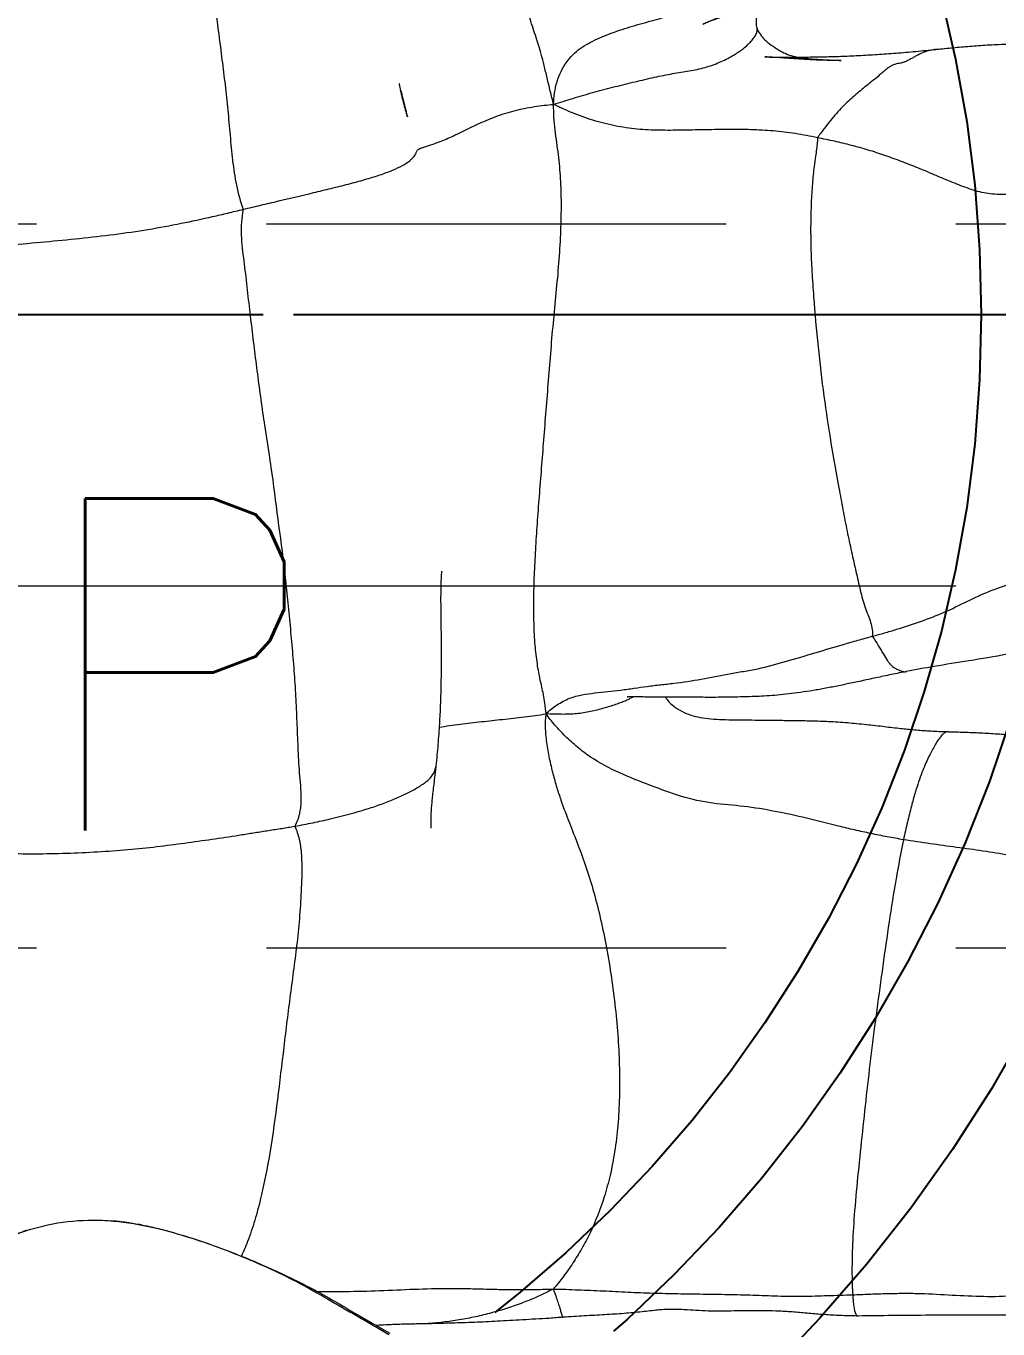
# Model space of a CAD drawing. Header units: inches. Extents: x 149964 to 151052, y -48230 to -47460.
# Drawn here: x 150554.52 to 150565.26, y -47716.93 to -47702.54 of the extents above; entities that cross this region are included whole.
import ezdxf

# ---------------------------------------------------------------- set-up
doc = ezdxf.new("R2010")
doc.units = ezdxf.units.IN
doc.header["$LTSCALE"] = 2
doc.header["$MEASUREMENT"] = 0
doc.linetypes.add('CENTER', pattern=[50.800000000000004, 31.75, -6.35, 6.35, -6.35])
doc.linetypes.add('HIDDEN', pattern=[9.524999999999999, 6.35, -3.175])
doc.layers.get('0').update_dxf_attribs({"linetype": 'CONTINUOUS'})
doc.layers.add('DEFAULT_1', color=7, linetype='CENTER')
doc.layers.add('SP', color=3, linetype='CONTINUOUS')
doc.layers.add('PRODUCT', color=1, linetype='CONTINUOUS', lineweight=15)
doc.layers.add('WR', color=122, linetype='HIDDEN', lineweight=18)
doc.styles.get("Standard").update_dxf_attribs({"font": 'txt.shx', "width": 0.67})

# ---------------------------------------------------------------- blocks, each defined once
blk = doc.blocks.new('20160720.142035')
at = {"layer": 'DEFAULT_1', "color": 2, "linetype": 'CENTER', "ltscale": 0.15}
blk.add_line((0, 3.441563808512001), (0, -55.79026061180775), dxfattribs=at)
at = {"layer": 'PRODUCT', "linetype": 'ByBlock'}
for p, q in [((-10.11892990939668, -33.95285362045252), (-10.12153371112072, -33.94479494888219)), ((-10.01531210288522, -34.90877155741327), (-10.01262029932695, -34.87600525774178)), ((-11.15169969646377, -38.31249696386658), (-11.15177291401778, -38.30929865104554)), ((-4.999358172965003, -38.47090169855801), (-4.999009511666372, -38.47093993610906)), ((-11.06501998539898, -43.13768522071041), (-11.06503005779814, -43.1382327367246)), ((-3.944841172749875, -43.67148806566547), (-3.944501695805229, -43.67329742907896)), ((2.929552401736146, -43.99246778433007), (2.929514306801138, -43.99207240836404)), ((-4.608731592539698, -44.13696824826911), (-4.608725537924329, -44.13674471189734))]:
    blk.add_line(p, q, dxfattribs=at)
for points, start_tangent, end_tangent in [([(0.5145394000282977, -31.86762714012002), (0.5426997497561388, -32.05599249607621), (0.5676759904599749, -32.24611450214434), (0.5922853563679382, -32.43640151126601), (0.6176122177857906, -32.62634470052581), (0.6708824965462554, -33.00505730976874), (0.7225683090509847, -33.38443620411272), (0.7677265563688707, -33.76669549207145), (0.8044264877680689, -34.15044621800917), (0.8417993669281714, -34.53416163154179), (0.8861605428974144, -34.91691765256837), (0.941262599080801, -35.29318976828654), (1.00810825888766, -35.65689738804213), (1.082567485311301, -36.00450595306029), (1.121642056474229, -36.17291128285433), (1.162683448579628, -36.34416461165529)], (0.1625873723178324, -0.986694150364125), (0.2353512648929713, -0.9719103776137378)), ([(-5.981679998920299, -33.04905833078374), (-5.95427490156726, -33.37461381413596), (-5.954580880672438, -33.729530515644), (-5.957039244909538, -34.08408844714722), (-5.949655482108938, -34.43437466434989), (-5.933153887541266, -34.77696323591954), (-5.908618803980062, -35.11050447705202), (-5.874015557958046, -35.42710692988476), (-5.833687101810938, -35.73322325853951), (-5.791285725776106, -36.03445883486711), (-5.746387404447887, -36.33045528492949), (-5.723171640973305, -36.47628323622484), (-5.699874016427202, -36.62248754732718), (-5.676804890012136, -36.76987649560033), (-5.653825606044848, -36.91376447196672)], (0.1519791718385552, -0.9883836964090752), (0.1618262507732082, -0.9868192664113762)), ([(-10.18488455910119, -33.76038965184125), (-10.1852441849187, -33.75919981174957), (-10.18248456571018, -33.76752474809473), (-10.17693395624519, -33.78369220770401), (-10.16523086902453, -33.81702920053067), (-10.14805832161801, -33.86598242956825), (-10.12919763618265, -33.92133208461746), (-10.11892976352829, -33.95285357394459)], (-0.2919198695871601, 0.9564427791249279), (0.3036507255755722, -0.9527834155029297)), ([(-10.12150607971125, -33.94478588873608), (-10.13738141368958, -33.89961851944099), (-10.17282177892048, -33.81418007196771)], (-0.3115728572693999, 0.9502222659004482), (-0.416181316072123, 0.9092816462199574)), ([(-10.1220171553141, -33.94494819756073), (-10.11947537172819, -33.95300428965129)], (0.3021747633738341, -0.9532525438623111), (0.2995980073172315, -0.9540655292020271)), ([(-10.11947537172819, -33.95300428965129), (-10.0576560520276, -34.18491270192317), (-10.0064838505059, -34.62852123576886), (-10.01312016879092, -34.87603847475839)], (0.2995980104655937, -0.9540655282133707), (-0.07358029590574318, -0.9972892960693117)), ([(-10.01528659410542, -34.90860450344917), (-10.08674298613914, -35.3490427062352), (-10.2094860621437, -35.78883062914247), (-10.36754194152309, -36.23300476859004), (-10.56691107564257, -36.70330607911455), (-10.80991520019597, -37.18988269712281), (-11.10846991621656, -37.70572718093899), (-11.2561219004856, -37.96254312917154)], (-0.08539158951421821, -0.9963474677241043), (-0.4980992744452237, -0.8671200106081867)), ([(-10.07097803038778, -35.27183244718617), (-10.04228017831338, -35.1197089622583), (-10.0193068406661, -34.95004511658772), (-10.0153088462248, -34.90877184668352)], (0.2071992751045496, 0.978298758251358), (0.08846472415340952, 0.9960793103867087)), ([(-10.01413148868596, -34.88930620157043), (-10.01572910285904, -34.90873578713945)], (-0.07842211829884106, -0.9969202432298798), (-0.085466269252285, -0.9963410645055718)), ([(-10.01370805659099, -34.88933901506243), (-10.01528659410542, -34.90860450344917)], (-0.07792589123345565, -0.9969591543666529), (-0.08539159169429897, -0.9963474675372613)), ([(-10.01312016879092, -34.87603847475839), (-10.01413148868596, -34.88930620157043)], (-0.07358029739297048, -0.9972892959595837), (-0.07842211804739822, -0.9969202432496592)), ([(-10.01270029172883, -34.87599942406086), (-10.01370805659099, -34.88933901506243)], (-0.07273512293281698, -0.9973512931219108), (-0.07792589442584233, -0.9969591541171244)), ([(-11.27244755259017, -37.95312538379949), (-11.18532474781387, -37.80316092694557), (-11.09722374711419, -37.65180130706722), (-11.0099113099277, -37.500380610094), (-10.92281618478592, -37.34949179986143), (-10.75010265465244, -37.04820865951478), (-10.59228063427145, -36.74043005307612), (-10.45002664942876, -36.42619116586866), (-10.32319450422074, -36.10557428801985), (-10.21018385147909, -35.78208392349188), (-10.11348698672373, -35.45178785815369), (-10.07410370133584, -35.28644355978759), (-10.07097803038778, -35.27183244718617)], (0.4999077233620215, 0.8660786731717856), (0.2071992751477485, 0.9782987582422088)), ([(7.817707874404732, -35.45872248798696), (7.541096343455138, -35.49292805916048), (7.263481621746905, -35.51934330374206), (6.985471865074942, -35.55036393276532), (6.70732819737168, -35.58501255410374), (6.429190924740396, -35.61960899620317), (6.151064113160828, -35.65303507318458), (5.872936116094934, -35.68546060175868), (5.594868678308558, -35.71964542174828), (5.039204437751323, -35.79983930370508), (4.484021159383701, -35.88456956467417), (3.927993910125224, -35.96055385920045), (3.3720285599411, -36.03542223027762), (2.815675636986271, -36.1082125465764), (2.53790762857534, -36.14235080376966), (2.259905847779009, -36.17231443025958), (1.981303614767967, -36.1974374582569), (1.703445159160765, -36.22565763750026), (1.428806943091331, -36.26861620290583), (1.162683448579628, -36.34416461165529)], (-0.9878779835339982, -0.1552323730695422), (-0.9354226809258982, -0.3535313395010479)), ([(-5.653825606044848, -36.91376447196672), (-5.795023891230812, -36.96030525860988), (-5.944956014194759, -36.98360546836921), (-6.099913733749418, -36.99048007365491), (-6.256188808503794, -36.98774404666619), (-6.562956527632196, -36.97176449166), (-6.861085587966954, -36.94550911423721), (-7.152155762916664, -36.9107237400749), (-7.440366376918973, -36.87251022822602), (-7.729640944162384, -36.83564681919233), (-8.020180185820209, -36.80026124622964), (-8.601731441216543, -36.72985248446639), (-9.175064880779246, -36.65085076708056), (-9.721398297086125, -36.54530811420409), (-9.977532120014075, -36.478806562307), (-10.21675391442841, -36.40046176878241), (-10.40550819394412, -36.32223371865257)], (-0.9136142874314582, -0.406582013622232), (-0.9083663682558529, 0.4181752515652643)), ([(1.162683448579628, -36.34416461165529), (0.8775563256640453, -36.32060792014818), (0.592090083664516, -36.34910592230153), (0.3068130342289805, -36.38302102878515), (0.02161131324828602, -36.41573191481439), (-0.2637197335716337, -36.44994910327659), (-0.549105744517874, -36.48569424307061), (-0.8344049213046674, -36.52274948819831), (-1.119484734692378, -36.56262788658205), (-1.689122551848413, -36.64924099461496), (-2.259561667771777, -36.72535202241852), (-2.830234119261149, -36.79775645465998), (-3.11534952573129, -36.82887644892617), (-3.400366648973431, -36.8569559366224), (-3.68527209374588, -36.88320489874604), (-3.969509264075896, -36.90591539867455), (-4.252563095709775, -36.92332322847506), (-4.534627855377039, -36.93635701297171), (-4.81624513695715, -36.94781708384107), (-5.098636515525868, -36.96529776693205), (-5.240284196828725, -36.97686034903018), (-5.38100828131428, -36.98012591238512), (-5.450566158047877, -36.9748971940935), (-5.519343755586306, -36.96309407937952), (-5.587157947098603, -36.94321652103099), (-5.653825606044848, -36.91376447196672)], (-0.9724482946207367, 0.2331186699713706), (-0.8838972300996327, 0.4676811805302808)), ([(1.162683448579628, -36.34416461165529), (1.208385819802061, -36.53645315372705), (1.254730161454063, -36.73353797906748), (1.34722331399098, -37.11974752556853), (1.394166982790921, -37.31378747679992), (1.442336652311496, -37.50535629238584), (1.492122804484097, -37.68812637867086), (1.543098401511088, -37.8535751116724), (1.59478192255483, -37.99361774607678), (1.647291433619102, -38.1041160815148), (1.699772246880457, -38.182774376015), (1.724401654442772, -38.2104623776977), (1.746879072627053, -38.23072017767117), (1.766556965449126, -38.2441349907167), (1.783431622898206, -38.25265120735276), (1.797660291602369, -38.25855251150642), (1.80940021816059, -38.26412258727214), (1.819033233186929, -38.27178887656919), (1.827839503239375, -38.28455385221605), (1.83732377862907, -38.30556374458683), (1.848990809929091, -38.33796478449221), (1.86420440117945, -38.38397762454406), (1.883764570608037, -38.44212060580321), (1.90833039014251, -38.50998649144458), (1.938560931448592, -38.58516804474493), (1.974689819500782, -38.66559019791021), (2.015248891228111, -38.75050655960513), (2.102083146164659, -38.93216501908319), (2.184750307205832, -39.12771248380159), (2.252278948406456, -39.33824937116151), (2.27752444226644, -39.44915609235613), (2.297137918852968, -39.56093874885119), (2.31180597472121, -39.67023010603589), (2.322215206368128, -39.7736629296196)], (0.2346697916882947, -0.9720751456903794), (0.08567523631020887, -0.9963231172080621)), ([(-5.653825606044848, -36.91376447196672), (-5.614365285728127, -37.11486389266793), (-5.571985075424891, -37.30440168762289), (-5.478907668439206, -37.65730254987284), (-5.427756717428565, -37.81715341251402), (-5.37311003319337, -37.96482048123289), (-5.314803683053469, -38.10011685449717), (-5.253375386848347, -38.22202362645476), (-5.189175906067248, -38.32785165555106), (-5.155716267967364, -38.37215938067675), (-5.121106514940038, -38.40906286011159), (-5.049009712762199, -38.45741647724935), (-4.999354496365413, -38.4708690878324)], (0.1780223957102242, -0.9840264359383808), (0.9937043351388329, -0.1120343444051421)), ([(-10.79329073333065, -37.1564367035171), (-10.79291668301448, -37.47075234736258), (-10.78409238005406, -37.85002721180354), (-10.76834254703135, -38.23166549897724), (-10.75994020499638, -38.61509606028267), (-10.76172185156611, -38.80750162174809), (-10.76618128665723, -39.00024464919261), (-10.771014548518, -39.19310146253702), (-10.77330052110483, -39.38568860237137), (-10.77118609333411, -39.5777877460423), (-10.76770732700243, -39.77000089562353)], (0.002494614380959874, -0.9999968884447044), (0.01425844710601615, -0.9998983431760076)), ([(-11.16256127713132, -37.94361499610386), (-11.16742556545069, -37.84642335484386), (-11.16920391647727, -37.8109476418249)], (-0.04842509059160199, 0.9988268171215644), (-0.049719201945728, 0.9987632356859557)), ([(-11.15169963770313, -38.31249696253508), (-11.15337582104257, -38.24118931445992), (-11.15543773188256, -38.1549661891404), (-11.15750698620104, -38.07506496895803), (-11.15945755207213, -38.01381013823993), (-11.16256127713132, -37.94361499610386)], (-0.0235664463016937, 0.9997222727381387), (-0.04842509038372823, 0.9988268171316426)), ([(2.463854856032412, -38.08761658293224), (2.408640519657638, -38.10079169894016), (2.360873815428931, -38.11254591374018), (2.315794862690382, -38.12393699608947), (2.273954661272001, -38.134752093938), (2.236994787497679, -38.14449888835225), (2.205969789094524, -38.15283701381122), (2.185661411582259, -38.15840049864346), (2.207762160309358, -38.15214783214469), (2.238928425940685, -38.14335851662327), (2.277415395947173, -38.13268180636078), (2.319966379960533, -38.12123603445798), (2.364824159536511, -38.10969472018041), (2.40997270171647, -38.09871063455648), (2.453198722942034, -38.08879067953239), (2.492452844977379, -38.08020661075716), (2.525349655275932, -38.07323662394629), (2.547561757412041, -38.06858367964742), (2.549714093911462, -38.06813054332451)], (-0.9735846469499417, -0.2283263787286905), (0.9785622477398612, 0.2059512740876115)), ([(2.463854856032412, -38.08761658293224), (2.408640519657638, -38.10079169894016), (2.360873815428931, -38.11254591374018), (2.315794862690382, -38.12393699608947), (2.273954661272001, -38.134752093938), (2.236994787497679, -38.14449888835225), (2.205969789094524, -38.15283701381122), (2.18986305364524, -38.15726038089633)], (-0.9735846469320109, -0.2283263788051473), (-0.964365720506405, -0.2645727822588003)), ([(2.322215206368128, -39.7736629296196), (2.469497980637243, -39.73643518891186), (2.614619364758255, -39.70165398880636), (2.752287847688422, -39.66855704308546), (2.87721191815217, -39.6363820660772), (2.986446272319881, -39.60441485583578), (3.086430434399517, -39.57213354658597), (3.185950136103202, -39.53906435649697), (3.293791108881123, -39.50473350402899), (3.416437463893089, -39.4688236569782), (3.55116683075903, -39.43164328191779), (3.836778637982206, -39.35533061215392), (4.11935770243872, -39.2786738068462), (4.403327584237559, -39.20118711004761), (4.699002324778121, -39.12234418687876), (5.004565503128106, -39.04482045653276), (5.316268733498873, -38.97257725639793), (5.634766232891707, -38.91151784401154), (6.286740624695085, -38.83286651774688), (6.606656468182337, -38.80749441360967), (6.912498649995541, -38.78934794398083), (7.47895787798916, -38.75287715986633), (7.758507745544193, -38.70677376217645), (8.035634461848531, -38.637691688411), (8.30868144944543, -38.54991276688816), (8.448716418613913, -38.50118421631487), (8.594717365805991, -38.45052861716977), (8.74747521741665, -38.39948373400694), (8.900069621333387, -38.3518413568454), (9.043652406340698, -38.31195678165386), (9.109299388190266, -38.29628469993622), (9.169375400902936, -38.28418530478666)], (0.9668745790565997, 0.2552519311858835), (0.9842344602340836, 0.1768686724316159)), ([(-11.07898731020396, -39.87547844925575), (-11.08163031932781, -39.84088728279312), (-11.09359536730335, -39.68672469923331), (-11.10168390558101, -39.53792056103703), (-11.10943416220834, -39.39209596656292), (-11.11720632066135, -39.25059765985498), (-11.12462814443279, -39.12078924890375), (-11.13154733899864, -38.99425475070893), (-11.13738030724926, -38.86504808496829), (-11.1413080948696, -38.73952771290351), (-11.14461312344065, -38.62106204711017), (-11.14802786245127, -38.50548783621343), (-11.15031799682765, -38.39885349049291), (-11.15169702898129, -38.31279731153336), (-11.15177246916573, -38.30929864125937)], (-0.07294876896008157, 0.997335689277792), (-0.02202949916925491, 0.9997573211366605)), ([(-10.76770732700243, -39.77000089562353), (-10.80780323897488, -39.68797755677224), (-10.84750364287174, -39.60501135510276), (-10.88394239582703, -39.52074062596512), (-10.91738743623137, -39.43543975435023), (-10.97803267210838, -39.26291609489999), (-11.03048462385777, -39.08809309922799), (-11.07385618338594, -38.91096150531666), (-11.10721722821472, -38.73112932166259), (-11.13359220328857, -38.54871411837667), (-11.1498663922539, -38.36408115397353), (-11.15170059897355, -38.31249698517786)], (-0.4315530056615292, 0.9020875807284456), (-0.023608178114681, 0.9997212881228974)), ([(-4.999358173052315, -38.47090169875446), (-5.002445356542012, -38.47055913471559), (-5.114391843526391, -38.45759564402397), (-5.212279602332273, -38.44580815886002), (-5.294783380464651, -38.43617856907076), (-5.365624558384297, -38.42872468142014), (-5.429682611662429, -38.42309588047647), (-5.490623737074202, -38.41902775663766), (-5.549725099524949, -38.4164528453839), (-5.605782656290103, -38.41540020865068), (-5.657172718259972, -38.41579582003033), (-5.676094160648063, -38.4166162425463)], (-0.9939169903393218, 0.1101318133639169), (-0.9990454867779963, -0.0436819796771637)), ([(-2.836715233250288, -38.53433166610921), (-2.835388414678164, -38.53448675547406), (-2.857610464649042, -38.53266654375329), (-2.898127651686082, -38.53011934109236), (-2.954314855887787, -38.52769870433258), (-3.020927744539222, -38.5259841661391), (-3.095045865979046, -38.52512185884552), (-3.175188148248708, -38.52508081955602), (-3.259871364047285, -38.52573717854102), (-3.347374668112025, -38.52684336548555), (-3.436573817656608, -38.52806888579653), (-3.527604179689661, -38.52919397996448), (-3.620372716221027, -38.53006173660106), (-3.714813273341861, -38.5305590647331), (-3.810823709412944, -38.53060607713996), (-3.908221704128664, -38.53014697239269), (-4.006748751329724, -38.52912954881322), (-4.106411609100178, -38.52742296864744), (-4.207560996612301, -38.52486844066152), (-4.310529522743309, -38.52132187924872), (-4.415705642692046, -38.51665523256816), (-4.523563231370645, -38.51075366261648), (-4.634636553848395, -38.50348912948539), (-4.748988106584875, -38.49473582058272), (-4.866499868541723, -38.48436638765997), (-4.987002511072205, -38.47223482029949), (-4.999009513383498, -38.47093995181785)], (0.9937917046915132, -0.1112566747945311), (-0.9941646534927245, 0.1078732670576505)), ([(-4.560259950172622, -38.50824661787919), (-4.541733932448551, -38.62184975802666), (-4.52534053119598, -38.742659300784), (-4.497865780693246, -38.97635682630789), (-4.47268207767047, -39.20856740888848), (-4.444826523249503, -39.45012588969257), (-4.412398170272354, -39.68964382254489)], (0.1805894870482971, -0.9835585580775722), (0.1478854275647146, -0.9890044996429498)), ([(-4.412398170272354, -39.68964382254489), (-4.294099738908699, -39.67673345599906), (-4.198207763722166, -39.66084104285983), (-4.115209823299665, -39.64333361556783), (-4.035593496169895, -39.62557820690563), (-3.951299151347484, -39.6087904476517), (-3.8600783199945, -39.59358036248886), (-3.653674483764917, -39.56972770696302), (-3.413584440568229, -39.55687538270286), (-3.151282166916644, -39.55462316272315), (-2.879117052449146, -39.56156788362568), (-2.598668616701616, -39.57555000588036), (-2.30901013064431, -39.59437195857754), (-2.009959739691112, -39.61644042174157), (-1.384505374822766, -39.6655449943064), (-0.7272854625771288, -39.71745352115249), (-0.05291716568171978, -39.77441779133369), (0.2804622878611553, -39.80674530219403), (0.608327591966372, -39.83541303979291), (0.9279347639821935, -39.85366858760972), (1.228646374278469, -39.85922382646095), (1.503427107061725, -39.85077006227948), (1.767543550056871, -39.82645200370462), (1.901726173178758, -39.80852462762414), (2.038720690092305, -39.79070367099484), (2.178794551000465, -39.77755961225921), (2.322215206368128, -39.7736629296196)], (0.9968515690219657, 0.07929028527155937), (0.9998676241046361, -0.01627065663549032)), ([(-4.412398170272354, -39.68964382254489), (-4.481895592150977, -39.68184077634214), (-4.558762547443621, -39.68075577745185), (-4.641213642782532, -39.68550671631965), (-4.727463484858163, -39.69521148316562), (-4.904217835341115, -39.72595406233449), (-5.074742451746715, -39.76592663771589), (-5.227973018889315, -39.80917224622681), (-5.365720550791593, -39.85413358286314), (-5.61488589271903, -39.94737387824716), (-5.857846440223511, -40.04186070696596), (-6.111686933116289, -40.13329648404033), (-6.386449092620751, -40.21771804771561), (-6.682525787822669, -40.29301069676876), (-6.99735163821606, -40.35780647655338), (-7.326177117909538, -40.41187595898373), (-7.663089514040621, -40.45492041513353), (-7.999707512673922, -40.48522538553516), (-8.328605323535157, -40.50084400844207), (-8.648647852736758, -40.50031554420275), (-8.958390132174827, -40.48259531023359), (-9.248857002326986, -40.44781673028774), (-9.511478619271656, -40.39691736756504), (-9.746836595470086, -40.33287323639524), (-10.147669100028, -40.17573254842864), (-10.31977524311515, -40.08469325178157), (-10.47887420252664, -39.98633150569367), (-10.62867490987992, -39.88129552934697), (-10.76770732700243, -39.77000089562353)], (-0.98573137325161, 0.1683260520165995), (-0.7583519411497797, 0.6518453293185135)), ([(-5.802311729930807, -43.64066813254612), (-5.770139063533861, -43.45957676379476), (-5.734066685545258, -43.27949725085637), (-5.694889364560368, -43.10010200481338), (-5.65268371507409, -42.92165140350698), (-5.564302714716177, -42.56853175707511), (-5.489695789932739, -42.22010089569812), (-5.435190587566467, -41.87550728922361), (-5.399046807811828, -41.53151942125987), (-5.323524137842469, -41.18585527276446), (-5.201844602706842, -40.84283225473337), (-5.065043990878621, -40.50383457796124), (-4.889060399116715, -40.18227879480401), (-4.780313668365125, -40.03714395350107), (-4.66086865865509, -39.90517859892861), (-4.535839947406203, -39.78791476558399), (-4.473440401459811, -39.73609385754389), (-4.412398170272354, -39.68964382254489)], (0.1622797954147932, 0.9867447836194184), (0.8091140942809684, 0.5876515825179819)), ([(-4.270888064347673, -40.56166740730987), (-4.29005091774161, -40.51384817337384), (-4.310108473553555, -40.45710790101293), (-4.350301366299391, -40.32605505251558), (-4.386780811444623, -40.18118285814853), (-4.411071856535273, -40.02590136040817), (-4.4170882870676, -39.86153851083509), (-4.415395194781013, -39.77643234008428), (-4.412398170272354, -39.68964382254489)], (-0.3981116521428841, 0.9173369677648793), (0.03620935821547445, 0.9993442261691531)), ([(-4.412398170272354, -39.68964382254489), (-4.360176338988822, -39.74665537553665), (-4.313100306753768, -39.81104017008329), (-4.272650966944639, -39.87986956873647), (-4.24030921299709, -39.95021493412787), (-4.216925314802211, -40.01976429753995), (-4.200827048334759, -40.08867236470542), (-4.181276019808138, -40.2276501087108), (-4.165793070569634, -40.37149620091805), (-4.148754038615152, -40.51726683147717), (-4.128361670154845, -40.66149824592867), (-4.128026190621313, -40.6637769907029)], (0.7178635600823562, -0.6961838184746075), (0.1456511311234562, -0.9893360136993182)), ([(-10.76770732700243, -39.77000089562353), (-10.8431905436737, -39.79738121718401), (-10.90850049609435, -39.81957519950811), (-10.93755213663098, -39.82888856888894), (-10.96435521825333, -39.8371798682856), (-10.98904198632226, -39.84460810896417), (-11.01174468587851, -39.85133230270003), (-11.0324232346029, -39.85746872572054), (-11.05034824009635, -39.86296271296305), (-11.06461798248347, -39.86771686410793), (-11.0701003424474, -39.86978606354387), (-11.07433074165601, -39.87163377876277), (-11.077214448218, -39.87325274203613), (-11.07872866268735, -39.87465531333146), (-11.07893026791862, -39.87547427307436)], (-0.9372182090158518, -0.3487434998521389), (0.001133353615167318, -0.9999993577545853)), ([(-10.76770732700243, -39.77000089562353), (-10.7695564981841, -39.90696916639718), (-10.775606022391, -40.04474575340282), (-10.7810813759861, -40.1821220953716), (-10.78668389233644, -40.31935132171202), (-10.79377964514424, -40.45690520334756), (-10.80091781035298, -40.59466838509979), (-10.81082151536248, -40.87026353812689), (-10.81789779945393, -41.1462868925737), (-10.82191055227304, -41.42262615273648), (-10.82628327747807, -41.69914155955485), (-10.83338661651942, -41.97560955840891), (-10.84374335943721, -42.25171501692967), (-10.84711674138089, -42.52759691970277), (-10.84376852322021, -42.66546843617107), (-10.83898445221712, -42.80326184481237), (-10.83476871837047, -42.94096651356085), (-10.83034122467507, -43.07867169597012)], (0.01631522391958859, -0.9998668978761391), (0.0364587413210235, -0.9993351590839216)), ([(1.954105026117759, -42.68915965517954), (1.978031423757784, -42.5685070321706), (1.999526060448261, -42.44563790540997), (2.016074059501989, -42.32256156340009), (2.028171209938591, -42.19960657956835), (2.042299868044211, -41.95372221348225), (2.044758721458493, -41.70767331548996), (2.041495755751384, -41.4620691051532), (2.03693246198236, -41.21693684015918), (2.03572474088287, -40.97225525032991), (2.046010059100809, -40.7275724128267), (2.079561419814127, -40.48241885492462), (2.137869138008682, -40.23862565173476), (2.177205892512575, -40.11851178936922), (2.221768727264134, -40.00058676896151), (2.269931661430746, -39.88557029855292), (2.322215206368128, -39.7736629296196)], (0.1984323123843947, 0.9801145940153029), (0.4441975208481078, 0.8959288824858783)), ([(2.322215206368128, -39.7736629296196), (2.388658997515449, -39.98721383068914), (2.45215824173647, -40.20216273661936), (2.511094994639279, -40.42564268284332), (2.565807505045086, -40.64928467026039), (2.616071769385599, -40.86276889820874), (2.657458580972161, -41.06347439419187), (2.688614028942538, -41.25105154616176), (2.724690588132944, -41.42653735742351), (2.779950480238767, -41.58952063271863), (2.848588527995162, -41.73241076808335), (2.884823887434322, -41.79367734796688), (2.922033988579642, -41.84813746427972), (2.96055454123416, -41.8963543026839), (3.000721255055396, -41.93889104863047), (3.042486041464144, -41.97568145862169), (3.084265619865619, -42.004141572972), (3.124092911428306, -42.02105800308345), (3.160000837320695, -42.02321736052545), (3.165945694665425, -42.02177588469931)], (0.297220224567484, -0.9548089537221853), (0.9588372754879677, 0.2839561218477445)), ([(2.322215206368128, -39.7736629296196), (2.44833037655917, -39.78365347914223), (2.571164553024573, -39.81173846912861), (2.685607166116824, -39.85600474083913), (2.786547646537656, -39.91453913576697), (2.870321781636449, -39.98549801637273), (2.939050786895677, -40.06731582921202), (2.996302234620089, -40.15849654182239), (3.045643697259948, -40.25754412182869), (3.130908464023378, -40.47345224575838), (3.203593202488264, -40.70405439726892), (3.269147937156959, -40.94029369261989), (3.33566429943312, -41.18004296249273), (3.392673303547781, -41.36668036113406)], (0.9999890367535329, -0.004682560489902825), (0.3074008548933245, -0.9515801145520293)), ([(-11.0650330214994, -43.13823272682203), (-11.06430991544039, -43.07553943224048), (-11.05777209234657, -42.89674906210712), (-11.04715428146301, -42.72239897647523), (-11.03332807170227, -42.55350178075605), (-11.01869472954422, -42.38965996840125), (-11.00977988456725, -42.23044870196463), (-11.00736748380587, -42.07314007099922), (-11.00753111075028, -41.91757333739224), (-11.00918083582656, -41.76952221470128), (-11.01173199524055, -41.62561127140361), (-11.01081173686543, -41.48308086198813), (-11.00382415801869, -41.34398700587917), (-10.99617000561557, -41.21796229746542), (-10.99221570539521, -41.11446478252765), (-10.99215449020267, -41.04278667147446), (-10.99437356638373, -40.99155587769928), (-10.99979944364168, -40.92520660455921), (-11.00867729220772, -40.84094807370275), (-11.0187237826176, -40.75099552942265), (-11.02861468988704, -40.65392803074064), (-11.03724115158548, -40.55170379832271), (-11.04471749791992, -40.44605615847831), (-11.05148061097134, -40.33730389872653), (-11.05788053476135, -40.2258417957928), (-11.06422422477044, -40.11234961899027), (-11.07092241704231, -39.99745150224771), (-11.07851930108154, -39.88184704100422), (-11.0789752654382, -39.87547432487918)], (0.003350843201556994, 0.9999943859091603), (-0.07172120428748581, 0.9974247183900912)), ([(-4.223492821649415, -40.65642703318736), (-4.235546579031507, -40.63349886455399), (-4.252168652747059, -40.60166059149196), (-4.270577753602993, -40.56238143667724), (-4.270888064347673, -40.56166740730987)], (-0.4511185153622939, 0.8924640525518771), (-0.3981116525754032, 0.9173369675771721)), ([(-4.226508063438814, -40.8410004144971), (-4.225393633882049, -40.7634988010177), (-4.224658888415433, -40.69105697964551), (-4.224785506521584, -40.62834892035607), (-4.225591042224551, -40.59214252901438), (-4.225876986369258, -40.58652379689738)], (0.01358261250825921, 0.9999077520638844), (-0.04270476961156135, 0.9990877352126907)), ([(-4.128026190621313, -40.6637769907029), (-4.107887450663839, -40.80593875640625), (-4.090435151825659, -40.95297312269395), (-4.073368952784222, -41.10231982867845), (-4.028111907537095, -41.40546461733902), (-3.968638771009864, -41.71458344196435), (-3.942178468540078, -41.8716484830511), (-3.913037280988647, -42.02958539657266), (-3.830961297586327, -42.34567912828788), (-3.737918896076735, -42.66214999785007), (-3.644065251748543, -42.97782780294074), (-3.598743923241273, -43.13628677613451), (-3.55513589803013, -43.29526941803488)], (0.1456511310862408, -0.9893360137047972), (0.2588821765854051, -0.9659089080479605)), ([(-3.944500086567132, -43.67329711378989), (-3.955817978392588, -43.61573701633461), (-3.991313857462956, -43.44035013415851), (-4.027384212706238, -43.2724787459083), (-4.0618671066768, -43.11336615467735), (-4.093397995806299, -42.96242607864406), (-4.12227487337077, -42.81713396619307), (-4.147984023991739, -42.67508208713116), (-4.169956684054341, -42.5369237171908), (-4.188204750098521, -42.40413031590288), (-4.202350069361273, -42.27738326226245), (-4.212105539889308, -42.15764103454421), (-4.218325162801193, -42.04439620039921), (-4.222381911298726, -41.93686461004108), (-4.225243066583062, -41.83403510789503), (-4.227346882777056, -41.73493234618945), (-4.228776391566498, -41.63843145810824), (-4.229471988393925, -41.54345741395082), (-4.229391609871527, -41.44954456616688), (-4.22878100143862, -41.35704590492242), (-4.228080309781944, -41.26622163365391), (-4.227734860091005, -41.17722399889317), (-4.227737800829345, -41.09026595175237), (-4.227752610924654, -41.00527816526301), (-4.227416100591654, -40.9219963158248), (-4.226508063438814, -40.8410004144971)], (-0.1922655107299461, 0.9813429438192101), (0.0135826124971049, 0.9999077520640358)), ([(-4.228179415455088, -41.01056451151089), (-4.278247067093616, -41.04862713965122), (-4.342094452935271, -41.12214994029637), (-4.395756473822985, -41.21460295408906), (-4.433206433343003, -41.31504446508188), (-4.455896069091978, -41.42183502400439), (-4.469226729968796, -41.54300121436245), (-4.475826351437718, -41.67364296194864), (-4.478163977415534, -41.81488829692535), (-4.479494280501967, -41.96279484583647), (-4.4809085833258, -42.11929542534926), (-4.48291168094147, -42.28201946285844), (-4.485267884738278, -42.44366969301336), (-4.488460087537533, -42.61903339109267), (-4.495405253779609, -42.81296099839528), (-4.508815837587463, -43.01986243950523), (-4.528720946138492, -43.23068130677711), (-4.551768951088889, -43.43160523045663), (-4.572702631732682, -43.60973649433436), (-4.587738643778721, -43.76015492299484), (-4.599541858799057, -43.92344321969722), (-4.607585161924362, -44.10067414671357), (-4.608737472532084, -44.13696807404631)], (-0.8544226886142018, -0.5195785495777118), (-0.0296285879667127, -0.9995609770169596)), ([(3.420855358359404, -42.06188985972403), (3.403362178825773, -42.00397255173448), (3.378073086787481, -41.92114031410892), (3.351111477793893, -41.83438701677369), (3.323905683733756, -41.74886963689642), (3.297377940732986, -41.66785720096232), (3.271612921467749, -41.59192260848795), (3.24718297275831, -41.52315566810285), (3.225784496084088, -41.46641074688523), (3.211017085501226, -41.42987392675423), (3.207677090424113, -41.4220498512077), (3.215781191975111, -41.439932428475), (3.232252789777704, -41.47630311101238), (3.25164226925699, -41.52033196487173), (3.271584393893136, -41.56734128321114), (3.291813569521764, -41.61711205346364), (3.312103357369779, -41.6694461363586), (3.33248308650218, -41.72471839207719), (3.352990992600098, -41.78324588936084), (3.373695501766633, -41.84523376490688), (3.394012379751075, -41.90811504833982), (3.414603543351404, -41.97222843711643), (3.437722054077312, -42.04194537102012), (3.452993824146688, -42.08417557850771), (3.45698767536669, -42.09373999008676), (3.452323196368525, -42.08527078922634), (3.455747370549943, -42.08949681619561), (3.427717930811923, -42.06537079760892), (3.345693374867551, -42.02383691525756), (3.226250089646783, -42.01056847180007), (3.165708789747441, -42.02099220890523)], (-0.2886534239360348, 0.9574336534977261), (-0.9572298712128365, -0.2893284874633955)), ([(3.166158304578857, -42.02165352457814), (3.157976117217913, -42.02439689546009), (3.092724112852011, -42.05810259187274), (3.035816723830067, -42.10794362085289), (2.977705095108831, -42.17936310815276), (2.92625491891522, -42.25776187242445), (2.883139552170178, -42.33886089462612), (2.855233339738334, -42.42049639093602), (2.838268068560865, -42.50530369290937), (2.827927529899171, -42.59032119597396), (2.821313050837489, -42.67261422915908), (2.816584323882125, -42.74992394932633), (2.813076818565605, -42.82076485978905), (2.810415971936891, -42.88457507773273), (2.808745878486661, -42.93287072969542), (2.808241824706784, -42.95299293525022), (2.808244092448149, -42.95085075745737)], (-0.9539056106867347, -0.3001067908268117), (0.005912677909726776, 0.9999825199671921)), ([(2.843356393423164, -42.47479942296923), (2.838268068560865, -42.50530369290937), (2.827927529899171, -42.59032119597396), (2.821313050837489, -42.67261422915908), (2.816584323882125, -42.74992394932633), (2.813076818565605, -42.82076485978905), (2.810415971936891, -42.88457507773273), (2.808745878486661, -42.93287072969542), (2.808241824706784, -42.95299293525022), (2.808327419188572, -42.94030053883034), (2.808320388547145, -42.90087585563015), (2.808316413284047, -42.8454635258604), (2.808864562539384, -42.78147416266438), (2.810464811947895, -42.71168329150532), (2.813377397280419, -42.63907489699341), (2.817304392985534, -42.57032186472497), (2.821209994290257, -42.51427954725659), (2.824551118450472, -42.46855080597015), (2.827523703424959, -42.42662061873853), (2.830329753633123, -42.38522488631133), (2.83312743328861, -42.34311751283531), (2.83584664342925, -42.30218693672214), (2.838422001950676, -42.26296879535221), (2.840799112862442, -42.22563613572129), (2.842939460388152, -42.19042365909991), (2.844819582009222, -42.15777933481149), (2.846407175704371, -42.12874242677208), (2.847437459538924, -42.10887988751347), (2.84619741505594, -42.14240812086064), (2.844703701644903, -42.19917501695454), (2.843779635295505, -42.26293425519543), (2.843503658979898, -42.33191659101431), (2.843786690209527, -42.40823114808154), (2.844448840449331, -42.48890394992486), (2.845246558979852, -42.56791172028898), (2.846257761615561, -42.64742371909233), (2.847671432740754, -42.72905219688255), (2.849573996907566, -42.8126240902493)], (-0.179745031545725, -0.983713232418181), (0.02547544995312878, -0.9996754480578613)), ([(1.954105026117759, -42.68915965517954), (1.88377546533593, -42.68572699318611), (1.807589550240664, -42.67690573196887), (1.725661228789249, -42.66513325886626), (1.638104448851664, -42.65284696106391), (1.54501320575946, -42.64206369426392), (1.446401683613658, -42.63311818716465), (1.232594728789991, -42.62039724084752), (0.9972255906322971, -42.6144264257382), (0.7431888910650741, -42.61666295280884), (0.4746495367435273, -42.62815924234746), (0.1985009598720353, -42.64663364372245), (-0.355318573245313, -42.69620337860397), (-0.9004477309936192, -42.7608445727019), (-1.421619060653029, -42.83888799109991), (-1.915697562217247, -42.92649053351488), (-2.157065389212221, -42.97084571352025), (-2.392970212560613, -43.01691215804749), (-2.620566207246156, -43.06602598791505), (-2.83908608724596, -43.11519216234592), (-3.046820313495118, -43.16279960328393), (-3.14437258336693, -43.1884446056647), (-3.236211794632254, -43.21710424355842), (-3.321698782587191, -43.24865906453488), (-3.402147213288117, -43.27715046300727), (-3.479358960525133, -43.29516004536708), (-3.55513589803013, -43.29526941803488)], (-0.999994841400872, 0.003212035436446905), (-0.9889242916885923, 0.1484208385241646)), ([(1.334373528108699, -44.89592527009518), (1.326678024372086, -44.80880535252072), (1.325944181910018, -44.71686550704908), (1.331253786629532, -44.62391796696465), (1.344670404650969, -44.53044145436434), (1.367906359519111, -44.43640223929106), (1.398287224961678, -44.34305029633106), (1.468896132340888, -44.16094584084203), (1.544531630119309, -43.98002435002854), (1.619753839680925, -43.79961021282361), (1.691110429004766, -43.61779838339135), (1.757658332557185, -43.43489960167062), (1.817639862711076, -43.25034179351496), (1.869077529379865, -43.06439563704771), (1.892576865589945, -42.97099019162852), (1.914466408226872, -42.8776931027387), (1.934579270280665, -42.78444984222006), (1.954105026117759, -42.68915965517954)], (-0.1352673139261107, 0.9908091409465372), (0.1990279970535569, 0.9799938042604398)), ([(2.929505084350239, -43.99207329066849), (2.928704634541646, -43.98461034602224), (2.914491116534919, -43.91675193238916), (2.891153453791048, -43.8498171770043), (2.858840914996108, -43.78192476065306), (2.839377089781919, -43.74707132046024), (2.819562750635669, -43.71194802856917), (2.801548613555497, -43.6770674851432), (2.787485394946998, -43.64294229006919), (2.778549782378832, -43.60990155481704), (2.772022347751772, -43.57754043689783), (2.764209634391591, -43.54527060499095), (2.751418185682269, -43.51250372811046), (2.730996148573468, -43.47878367652447), (2.704458084685029, -43.44418312575726), (2.674360159580829, -43.40890695289272), (2.643258538795635, -43.37316003513843), (2.584362781315576, -43.3012321372953), (2.528689684870187, -43.23083177125955), (2.473508987604873, -43.16367922068457), (2.41711825170205, -43.09801188924757), (2.357955995888915, -43.03182669188391), (2.293996739841532, -42.96564146748278), (2.223179167369381, -42.900033083788), (2.143762617430184, -42.83329359893833), (2.054288396320771, -42.76337573207275), (1.954105026117759, -42.68915965517954)], (-0.09522975081661829, 0.9954553202225627), (-0.8089615248678579, 0.5878615919444559)), ([(2.849573996907566, -42.8126240902493), (2.852093064633664, -42.90117489464319), (2.855390662472928, -42.99457929690834), (2.859680604626192, -43.09239537501708), (2.864956991485087, -43.19348419351445), (2.870968589151744, -43.29650769528234), (2.877515261759982, -43.39959192906099), (2.884904346283292, -43.50475089823885), (2.893395602673991, -43.61295070130291), (2.902793460729299, -43.72049572781543), (2.913391808775486, -43.83027966014197), (2.924663010111544, -43.94251044811972), (2.929554211528739, -43.99246761052927)], (0.02547544998072339, -0.9996754480571581), (0.09562637953978877, -0.9954172971855133)), ([(-11.05510566273006, -47.97872077007924), (-11.05553415583563, -47.70755866883701), (-11.05506394704571, -47.37158331653336), (-11.05767296662088, -47.04957831099455), (-11.05833372258348, -46.72042336810409), (-11.05246602071566, -46.38500840380584), (-11.05367759978981, -46.02884682870354), (-11.05649217654718, -45.64388525903632), (-11.05856179105467, -45.27465457438666), (-11.05826513576903, -44.93465787636524), (-11.05610116600292, -44.61950082218391), (-11.05595227851882, -44.3034244060982), (-11.05733587066061, -43.93734052977379), (-11.06012669840129, -43.52204674121458), (-11.06493466944085, -43.1376853741167)], (-0.00539347332514941, 0.9999854551169686), (0.001797543884637689, 0.9999983844166864)), ([(-10.83034122467507, -43.07867169597012), (-10.8721273712581, -43.08168765808659), (-10.91056023360579, -43.08528547480819), (-10.945408889791, -43.08950376763823), (-10.97644241823582, -43.09438115804369), (-11.00340348319151, -43.09995646130847), (-11.02592909420491, -43.10626926753321), (-11.04362984691397, -43.11335936066462), (-11.05611633672379, -43.12126652438747), (-11.06313743637293, -43.13000896213634), (-11.0650013894483, -43.13768601090123)], (-0.9979766145137627, -0.06358204843860113), (-0.04245248244386219, -0.9990984870043362)), ([(-10.83034122467507, -43.07867169597012), (-10.82290559541434, -43.25642042813706), (-10.81720544485142, -43.43382093973923), (-10.81399419598165, -43.61058848687389), (-10.8150906188821, -43.78641440407955), (-10.83104380514123, -44.13484940624767), (-10.84631904549315, -44.48133249449165), (-10.84113117400557, -44.82903946787701), (-10.80754138235352, -45.17630965166609), (-10.79162746280781, -45.52135873180669), (-10.79998851529672, -45.8608459744064), (-10.81414755247533, -46.19835810593941), (-10.81881512838299, -46.36693448798906), (-10.82201975726639, -46.53518031793647), (-10.82501278677955, -46.70287774835015), (-10.82978527306113, -46.8700821638995), (-10.83766704346635, -47.03689899607707), (-10.84660330193583, -47.20336062886054)], (0.04571358999290905, -0.9989545874012292), (-0.0510607771777478, -0.9986955477191256)), ([(-5.802311729930807, -43.64066813254612), (-6.236245980864624, -43.55795638375275), (-6.710074314498343, -43.48150038277527), (-7.196257478412008, -43.41147007834661), (-7.680740484822309, -43.34527074194921), (-8.16161249781726, -43.28316176425869), (-8.628375417843927, -43.22903081193363), (-9.0845871885831, -43.17953978585865), (-9.531123406777624, -43.13381101886625), (-9.951720318058506, -43.09650980451261), (-10.31095559726236, -43.07588872328051), (-10.60097512658103, -43.07115612514463), (-10.72280149318976, -43.07354507203854), (-10.83034122467507, -43.07867169597012)], (-0.9788714389532319, 0.2044766637091611), (-0.9980153739837598, -0.06297073361535531)), ([(-3.55513589803013, -43.29526941803488), (-3.61065865441924, -43.33325592122856), (-3.662283976766048, -43.36519822705304), (-3.709786724386504, -43.39277990078699), (-3.752941756974906, -43.41768450791278), (-3.825369409227278, -43.46432070525771), (-3.854276027675951, -43.48683981788781), (-3.87807228116435, -43.50919494847767), (-3.911265221453505, -43.55402071599383), (-3.931755906465696, -43.59851719772996), (-3.939460072753718, -43.62040393555071), (-3.944637866836274, -43.64194930007943), (-3.945824509661179, -43.66308908537758), (-3.944825589569518, -43.67148532889405)], (-0.8088340364420881, -0.5880369899018248), (0.1729713296142076, -0.9849268597878186)), ([(-3.55513589803013, -43.29526941803488), (-3.517418528877897, -43.42962242716021), (-3.477561452367809, -43.56334366614465), (-3.390611811744748, -43.82757539126032), (-3.290072892181342, -44.08879420049925), (-3.168834057549248, -44.34137792554975), (-3.057226442237152, -44.59141314909357), (-2.96903080114862, -44.83613673426589), (-2.893721203756286, -45.06866416209232), (-2.832830170926172, -45.28969320662873), (-2.78441971144639, -45.50525111416937), (-2.739552728366107, -45.72275327573152), (-2.71917202838813, -45.83301441556978), (-2.702252016460989, -45.94390644804662), (-2.690070695825852, -46.05506488554965), (-2.681018479721388, -46.16667126952234)], (0.2638808511362856, -0.9645552842650283), (0.07349775946420611, -0.9972953821981437)), ([(-6.192237151757581, -46.95147016465489), (-6.19375752742053, -46.82617723544536), (-6.19146143636317, -46.701358310449), (-6.183649994520238, -46.578390709823), (-6.171696296049049, -46.45688950669137), (-6.157987697515637, -46.33591247533332), (-6.145896624657325, -46.21405044170388), (-6.132124072202714, -45.95885863508011), (-6.115445883508073, -45.67532366302476), (-6.079366078862222, -45.38163125170104), (-6.027746418840252, -45.09308810279617), (-5.974076575686922, -44.80693346157204), (-5.927377093379619, -44.5179231874572), (-5.88700129231438, -44.22630178861436), (-5.846240814425983, -43.93361237928912), (-5.802311729930807, -43.64066813254612)], (-0.02040387468842778, 0.9997918192792432), (0.1551566720671702, 0.9878898760049324)), ([(-4.608790012513055, -44.13674326492765), (-4.610202498733997, -44.12326033209683), (-4.621518981963163, -44.09727449109778), (-4.643978641659487, -44.06976100467), (-4.677665259980131, -44.04077573464747), (-4.721814288903261, -44.010446294742), (-4.775062306900509, -43.97896593152109), (-4.834498727315804, -43.94671867283614), (-4.898391417838866, -43.91394759793184), (-4.971269228641177, -43.8801412132525), (-5.058494365133811, -43.84471006882814), (-5.162501472164877, -43.80750746501144), (-5.285635289648781, -43.76844829860056), (-5.432808496698271, -43.72725110356259), (-5.607178256817861, -43.68402878951019), (-5.802311729930807, -43.64066813254612)], (0.0224378973941344, 0.9997482386883861), (-0.9781909837764067, 0.2077074848399691)), ([(-3.32620443214546, -48.31855460205406), (-3.335101501405006, -48.23356357921148), (-3.357604117452865, -48.02724819695868), (-3.382464876718586, -47.78357966908516), (-3.405370072810911, -47.53641380632325), (-3.426647016982315, -47.2982630598417), (-3.450977217871696, -47.05606317794445), (-3.481160821655067, -46.77091298101732), (-3.510898684995482, -46.46202917856863), (-3.537777252553497, -46.14204894637078), (-3.569304108794313, -45.85861552102142), (-3.617328552849358, -45.52785450909141), (-3.680487150646513, -45.16385489975073), (-3.753942947485484, -44.78427275336435), (-3.826190726569621, -44.36365850760922), (-3.888303941261256, -43.97760400518746), (-3.944793122151168, -43.67147857904638)], (-0.09957959882302363, 0.9950295993076013), (-0.1936913833497151, 0.9810625097393507)), ([(2.929514566290891, -43.99207238326926), (2.930663326987997, -44.00390629658796), (2.948445049725706, -44.18621492711827), (2.965190002520103, -44.37366333203681), (2.978409554430982, -44.56423576164525), (2.988681152928621, -44.7747173802054), (2.998253057448892, -44.99215900640411), (3.007684514042921, -45.17541428659752), (3.015424870012794, -45.37694308383652), (3.015846110560233, -45.57589123640355), (3.008396063174587, -45.76359582003352), (2.993212498549838, -45.94474567528232), (2.968997874908382, -46.11944105732255), (2.935325503931381, -46.28474360638211)], (0.09644404793402314, -0.9953384075871382), (-0.2278731851318875, -0.9736908192531387)), ([(-4.608739600051194, -44.13674430736864), (-4.60988875082694, -44.17655891698814), (-4.615721118985675, -44.3543168071119), (-4.624136505648494, -44.53968742103461), (-4.635910547833191, -44.72417341986147), (-4.650430853827856, -44.90683116018045), (-4.666485920548439, -45.08586520423705), (-4.683253079041606, -45.25907308947353), (-4.700314765737858, -45.42457272782485), (-4.717401305009844, -45.5808170201999), (-4.734955134132179, -45.72839698162716), (-4.753550041059498, -45.86851684187423), (-4.77338396338746, -46.00114805642806), (-4.793870380963199, -46.12483234158572), (-4.814242229389492, -46.23868909566227), (-4.833783419162501, -46.34199866365816), (-4.850326817599125, -46.42654349077202), (-4.861331249267096, -46.48217954723805), (-4.862447797262575, -46.48791556374636)], (-0.02876152674207032, -0.9995863017165977), (-0.1910041327010626, -0.9815892324649425))]:
    blk.add_spline(points, degree=3, dxfattribs=dict(at, start_tangent=start_tangent, end_tangent=end_tangent))
blk = doc.blocks.new('20160825.182511')
at = {"color": 8, "linetype": 'HIDDEN'}
blk.add_circle((0, 0), 16.49999999999998, dxfattribs=at)
at = {"layer": 'SP', "linetype": 'CENTER', "ltscale": 0.25}
blk.add_line((-19, 0), (19, 0), dxfattribs=at)
at = {"layer": 'SP', "linetype": 'HIDDEN'}
for radius in [15.00000000000003, 13.99999999999999]:
    blk.add_circle((0, 0), radius, dxfattribs=at)
at = {"layer": 'SP'}
blk.add_text('P', height=3.665396969800895, dxfattribs=at).set_placement((3.466823566443054, -5.699196904832206))

msp = doc.modelspace()

# ---------------------------------------------------------------- linework, layer by layer
at = {"layer": 'WR', "linetype": 'HIDDEN', "ltscale": 0.4}
for p, q in [((150646.0747685861, -47704.72324967912), (150456.0747685861, -47704.72324967912)), ((150646.0747685861, -47712.72324967912), (150456.0747685861, -47712.72324967915))]:
    msp.add_line(p, q, dxfattribs=at)
at = {"layer": 'WR', "linetype": 'CENTER', "ltscale": 0.2}
msp.add_line((150646.0747685861, -47708.72324967912), (150456.0747685861, -47708.72324967912), dxfattribs=at)

# ---------------------------------------------------------------- block references
at = {"layer": 'PRODUCT', "linetype": 'ByBlock', "rotation": 90}
msp.add_blockref('20160720.142035', (150520.5747685861, -47705.72324967911), dxfattribs=at)
at = {"layer": 'SP', "linetype": 'ByBlock'}
msp.add_blockref('20160825.182511', (150551.0747685861, -47705.72324967911), dxfattribs=at)

doc.saveas('drawing.dxf')
